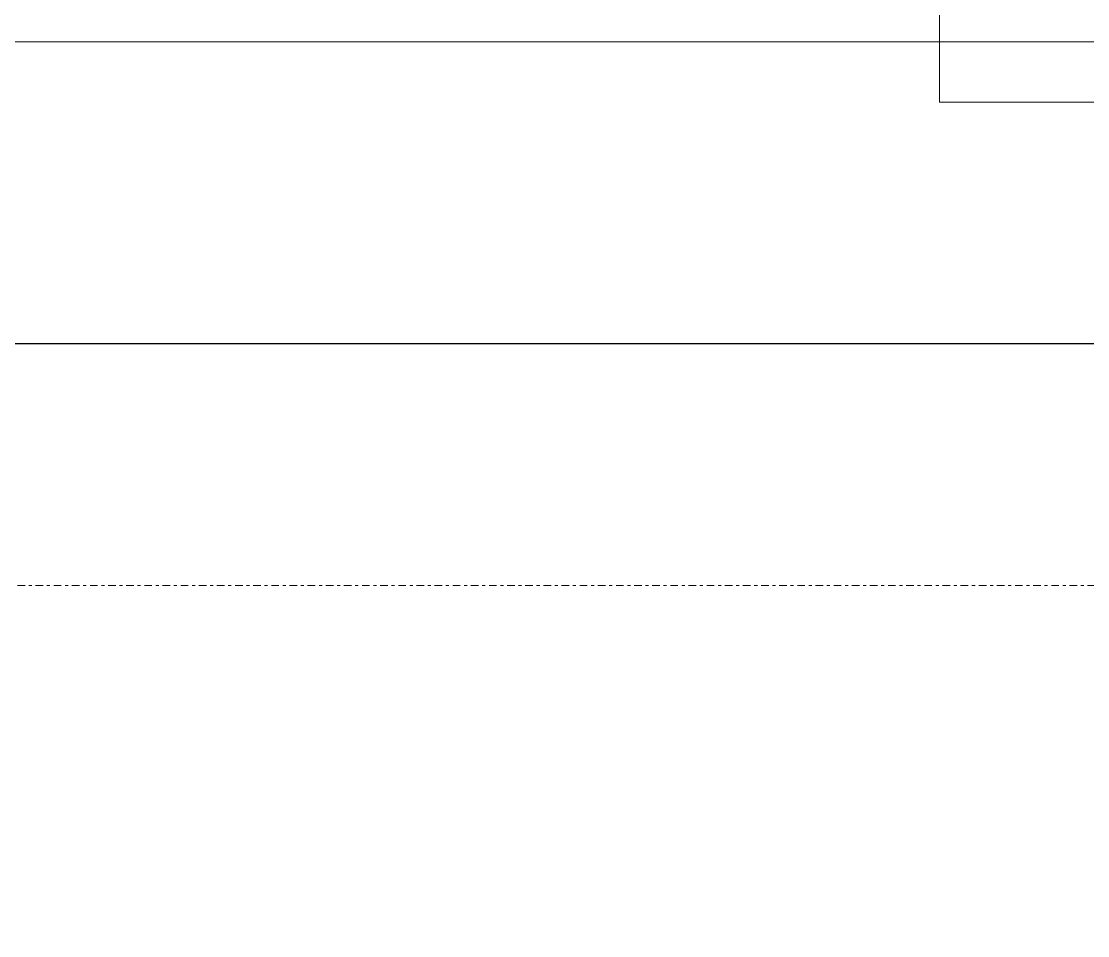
# Model space of a CAD drawing. Extents: x -1439 to 23780, y -1362 to 4476.
# Drawn here: x 20841.63 to 20876.9, y 2773.42 to 2803.67 of the extents above; entities that cross this region are included whole.
import ezdxf

# ---------------------------------------------------------------- set-up
doc = ezdxf.new("R2010")
doc.units = 0
doc.header["$MEASUREMENT"] = 0
doc.linetypes.add('Audi$0$DASHDOT2', pattern=[0.5, 0.25, -0.125, 0, -0.125])
doc.layers.get('0').update_dxf_attribs({"color": 9, "lineweight": 9})
for name, color, linetype, lineweight in [('Audi$0$06D', 8, 'Continuous', 9), ('Audi$0$14', 8, 'Continuous', 9), ('Audi$0$24', 8, 'Audi$0$DASHDOT2', 9), ('Audi$0$35', 8, 'Continuous', 9), ('E-KABLO', 7, 'Continuous', 30)]:
    doc.layers.add(name, color=color, linetype=linetype, lineweight=lineweight)

# ---------------------------------------------------------------- blocks, each defined once
blk = doc.blocks.new('Audi$0$P-AKS_AUDI')
at = {"layer": 'Audi$0$24'}
blk.add_lwpolyline([(-3840, 0), (360, 0)], dxfattribs=at)
blk = doc.blocks.new('Audi$0$fsdfsfsfsfd')
at = {"layer": 'Audi$0$06D', "elevation": 0}
blk.add_lwpolyline([(52591.75, -74474.977), (52589.75, -74474.977), (52589.75, -74595.977), (52591.75, -74595.977)], dxfattribs=at)
blk = doc.blocks.new('Audi$0$ÇATI KATI PLANI')
at = {"layer": 'Audi$0$14'}
blk.add_lwpolyline([(20743, 2820.225), (20743, 2803), (20872, 2803), (20872, 2820.225)], dxfattribs=at)
at = {"rotation": 90}
blk.add_blockref('Audi$0$fsdfsfsfsfd', (-53602.977, -49788.75), dxfattribs=at)
at = {"layer": 'Audi$0$24'}
blk.add_blockref('Audi$0$P-AKS_AUDI', (22557.5, 2785), dxfattribs=at)

msp = doc.modelspace()

# ---------------------------------------------------------------- linework, layer by layer
at = {"layer": 'Audi$0$35'}
msp.add_lwpolyline([(19799.5, 2371), (21815.5, 2371), (21815.5, 2447), (21889.5, 2447), (21889.5, 2553), (21865.5, 2553), (21865.5, 2743), (21815.5, 2743), (21815.5, 2803), (20189.5, 2802.999)], dxfattribs=at)
at = {"layer": 'E-KABLO', "color": 6, "ltscale": 40}
msp.add_line((21805.5, 2793), (20171.5, 2793), dxfattribs=at)

# ---------------------------------------------------------------- block references
msp.add_blockref('Audi$0$ÇATI KATI PLANI', (0, 0))

doc.saveas('drawing.dxf')
